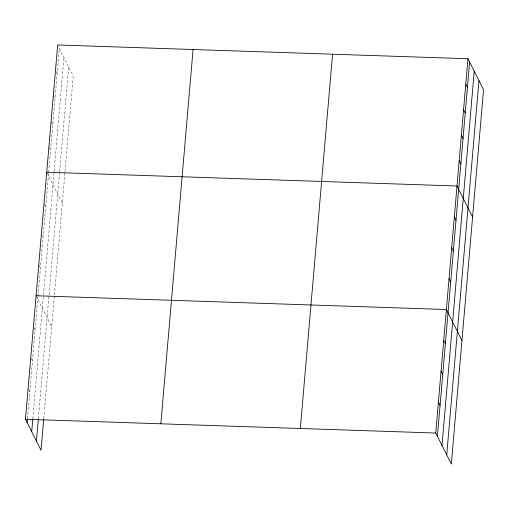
<?xml version="1.0" encoding="UTF-8"?>
<svg xmlns="http://www.w3.org/2000/svg" width="509" height="509" viewBox="0 0 509 509"><rect width="100%" height="100%" fill="white"/><g stroke="black" fill="none" stroke-linecap="round" stroke-linejoin="round"><path stroke-width="0.38" stroke-dasharray="2.54 1.91" d="M27.461 418.614L37.959 296.683M38.029 295.888L48.59 173.225M48.654 172.456L59.343 48.285M32.805 419.041L54.043 172.335M54.113 171.565L63.937 57.415M38.353 418.952L59.572 172.494M59.642 171.718L68.67 66.825M43.768 418.583L54.336 295.856M54.399 295.067L64.967 172.373M65.031 171.597L73.264 75.962L58.013 45.632M55.818 71.082L57.154 73.735M53.292 95.87L54.966 99.185M51.434 121.988L52.771 124.641M48.915 146.777L50.582 150.091M47.057 172.888L62.308 203.218M44.398 203.765L45.727 206.419M41.401 233.987L43.068 237.302M38.741 264.865L40.415 268.179M36.088 295.742L51.676 326.74M33.759 327.287L35.096 329.934M31.1 358.164L32.436 360.817M28.44 389.041L29.776 391.695"/><path stroke-width="0.76" d="M43.698 419.371L41.038 450.255L25.45 419.257L57.676 44.97L467.962 58.745L483.55 89.743L451.324 464.03L435.736 433.038L467.962 58.745M27.117 422.572L27.391 419.41M31.711 431.708L32.805 419.041M36.444 441.118L38.283 419.74M160.844 423.806L193.07 49.513M300.342 428.489L332.568 54.202M437.403 436.353L469.629 62.06M441.997 445.49L474.223 71.196M446.73 454.9L478.956 80.607M46.72 172.227L457.006 186.008L472.594 216.999M36.088 295.742L446.368 309.523L461.956 340.515M25.45 419.257L435.736 433.038M465.767 84.201L467.44 87.516M463.578 109.651L465.245 112.966M461.389 135.101L463.056 138.416M459.194 160.551L460.861 163.873M454.346 216.885L456.013 220.2M451.687 247.762L453.354 251.077M449.027 278.646L450.694 281.961M443.708 340.4L445.375 343.715M441.048 371.277L442.715 374.592M438.389 402.161L440.062 405.476"/></g></svg>
